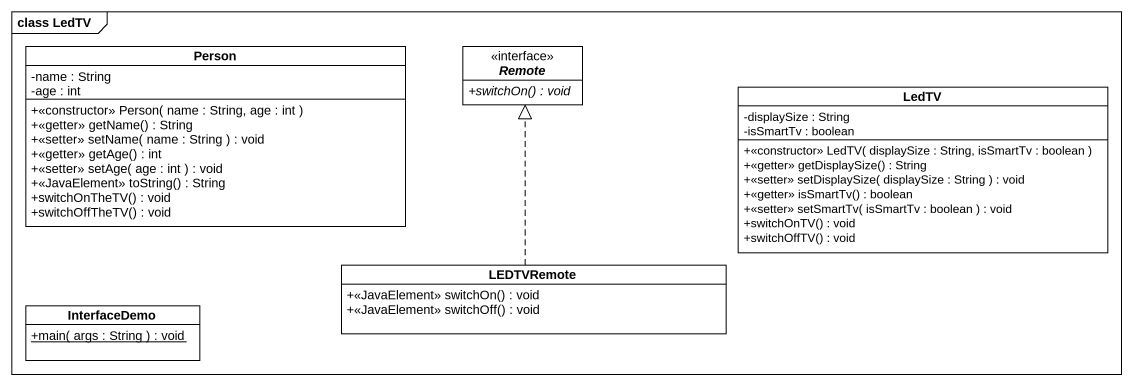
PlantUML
@startuml
mainframe class LedTV
hide circle
hide empty members
skinparam classAttributeIconSize 0
class "Person" as Person_ {
  -name : String
  -age : int
  +<<constructor>> Person( name : String, age : int )
  +<<getter>> getName() : String
  +<<setter>> setName( name : String ) : void
  +<<getter>> getAge() : int
  +<<setter>> setAge( age : int ) : void
  +<<JavaElement>> toString() : String
  +switchOnTheTV() : void
  +switchOffTheTV() : void
}
interface Remote {
  {abstract} +switchOn() : void
}
class LedTV {
  -displaySize : String
  -isSmartTv : boolean
  +<<constructor>> LedTV( displaySize : String, isSmartTv : boolean )
  +<<getter>> getDisplaySize() : String
  +<<setter>> setDisplaySize( displaySize : String ) : void
  +<<getter>> isSmartTv() : boolean
  +<<setter>> setSmartTv( isSmartTv : boolean ) : void
  +switchOnTV() : void
  +switchOffTV() : void
}
class LEDTVRemote {
  +<<JavaElement>> switchOn() : void
  +<<JavaElement>> switchOff() : void
}
class InterfaceDemo {
  {static} +main( args : String ) : void
}
LEDTVRemote .up.|> Remote
@enduml
